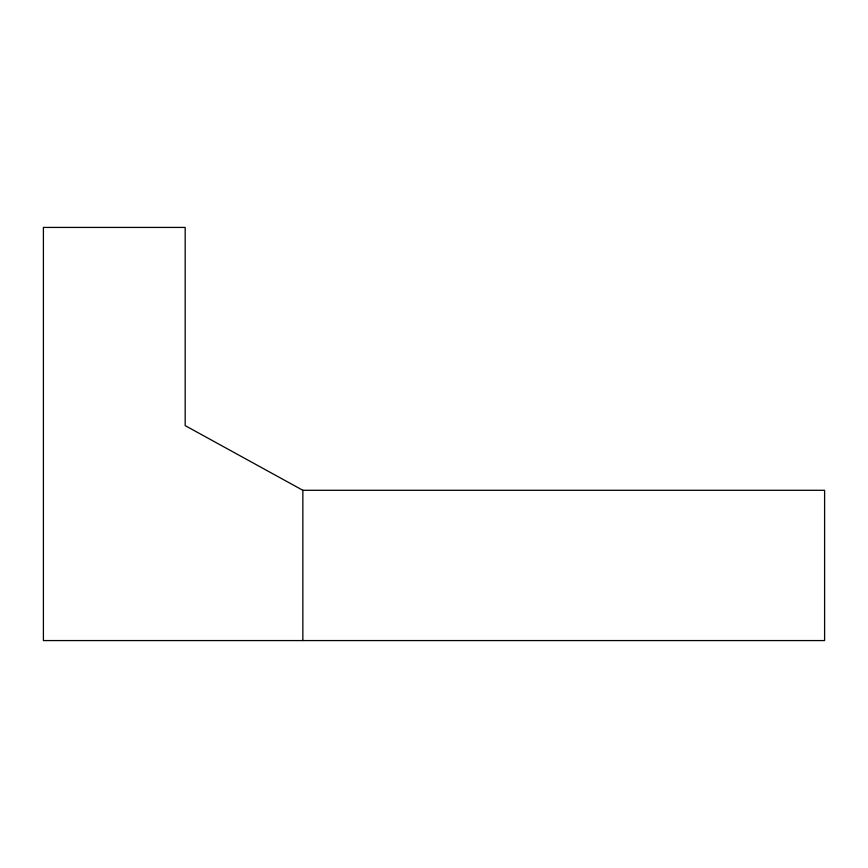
<?xml version="1.0" encoding="UTF-8"?>
<svg xmlns="http://www.w3.org/2000/svg" width="868" height="868" viewBox="0 0 868 868"><rect width="100%" height="100%" fill="white"/><g stroke="black" fill="none" stroke-linecap="round" stroke-linejoin="round"><path stroke-width="1.3" d="M302.856 490.29L824.6 490.29L824.6 640.573L43.4 640.573L43.4 227.427L185.177 227.427L185.177 425.624L302.856 490.29L302.856 640.573"/></g></svg>
